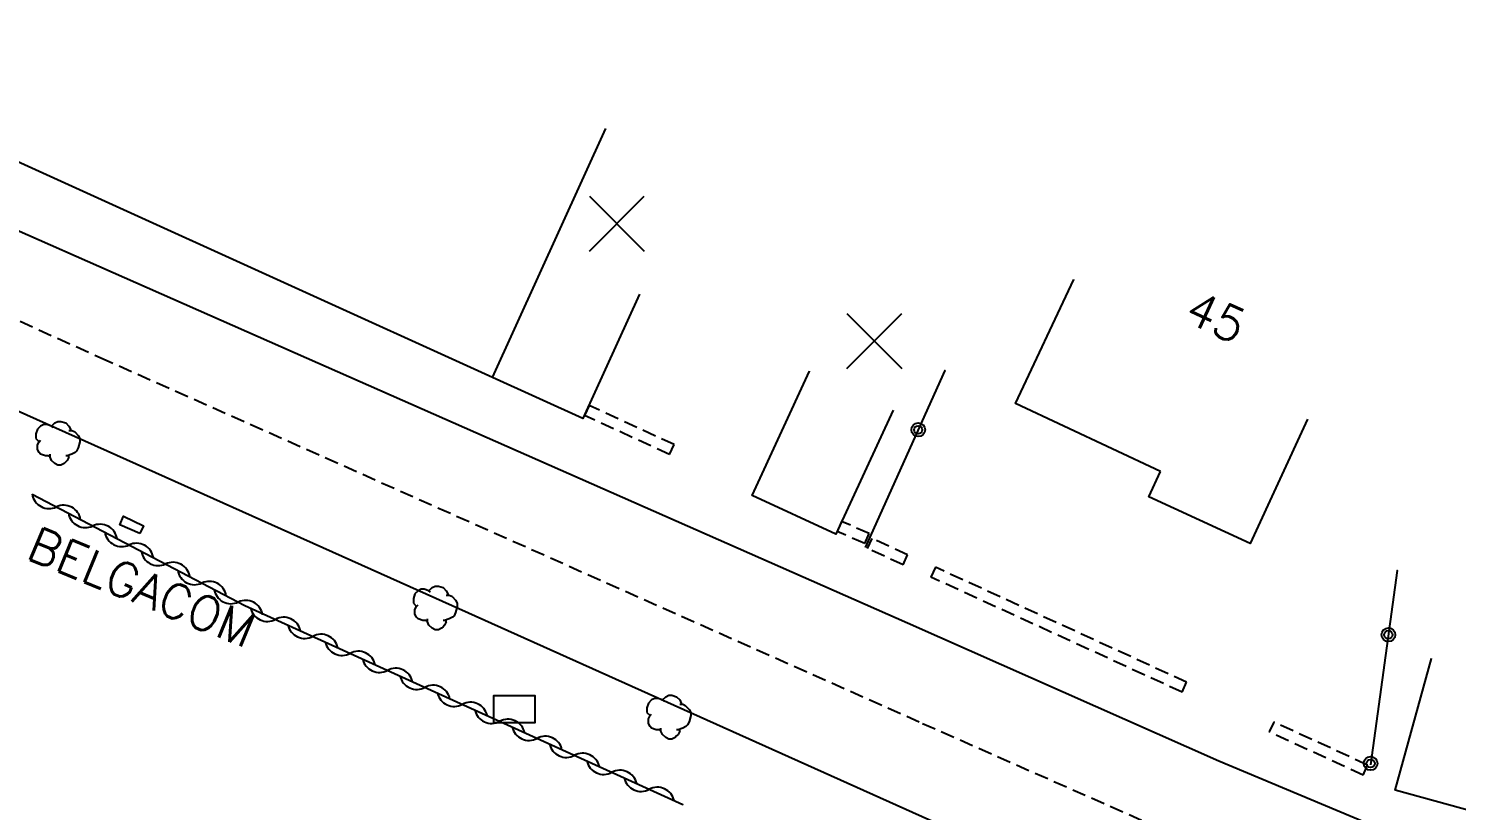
# Model space of a CAD drawing. Header units: millimetres. Extents: x 134000 to 135000, y 131000 to 132000.
# Drawn here: x 134339.3 to 134391.4, y 131317.4 to 131346 of the extents above; entities that cross this region are included whole.
import ezdxf
from ezdxf.enums import TextEntityAlignment as Align

# ---------------------------------------------------------------- set-up
doc = ezdxf.new("R2010")
doc.units = ezdxf.units.MM
doc.linetypes.add('DASHED', pattern=[0.75, 0.5, -0.25])
doc.layers.get('0').update_dxf_attribs({"linetype": 'CONTINUOUS'})
for name, color, linetype in [('W0001', 6, 'DASHED'), ('W0008', 7, 'CONTINUOUS'), ('W0100', 7, 'CONTINUOUS'), ('W0112', 1, 'DASHED'), ('W0300', 7, 'CONTINUOUS'), ('W0310', 3, 'CONTINUOUS'), ('W0322', 7, 'CONTINUOUS'), ('W0984', 7, 'CONTINUOUS'), ('W0991', 7, 'CONTINUOUS'), ('W1102', 7, 'CONTINUOUS'), ('W1471', 7, 'CONTINUOUS')]:
    doc.layers.add(name, color=color, linetype=linetype)
doc.styles.get("Standard").update_dxf_attribs({"font": 'romans.shx', "width": 0.85})

# ---------------------------------------------------------------- blocks, each defined once
blk = doc.blocks.new('t991o')
at = {"color": 0, "linetype": 'Continuous'}
for p, q in [((-1, 1), (1, -1)), ((-1, -1), (1, 1))]:
    blk.add_line(p, q, dxfattribs=at)
blk = doc.blocks.new('T300')
for p, q in [((-0.686, 0.629), (-0.8, 0.514)), ((-0.571, 0.686), (-0.686, 0.629)), ((-0.457, 0.686), (-0.571, 0.686)), ((-0.286, 0.629), (-0.457, 0.686)), ((-0.286, 0.629), (-0.171, 0.743)), ((-0.229, 0.571), (-0.286, 0.629)), ((-0.171, 0.743), (-0.057, 0.8)), ((-0.057, 0.8), (0.057, 0.8)), ((0.057, 0.8), (0.229, 0.743)), ((0.229, 0.743), (0.343, 0.629)), ((0.343, 0.629), (0.4, 0.514)), ((-0.8, 0.514), (-0.857, 0.343)), ((-0.857, 0.343), (-0.857, 0.171)), ((-0.857, 0.171), (-0.743, 0.057)), ((-0.8, -0.057), (-0.743, 0.057)), ((-0.743, 0.057), (-0.686, 0.114)), ((0.457, 0.457), (0.343, 0.457)), ((0.4, 0.514), (0.4, 0.457)), ((0.571, 0.4), (0.457, 0.457)), ((0.571, 0.4), (0.686, 0.286)), ((0.686, 0.286), (0.743, 0.171)), ((0.743, 0.057), (0.686, -0.171)), ((0.743, 0.171), (0.743, 0.057)), ((-0.8, -0.171), (-0.8, -0.057)), ((-0.8, -0.229), (-0.8, -0.171)), ((-0.743, -0.343), (-0.8, -0.229)), ((-0.686, -0.4), (-0.743, -0.343)), ((-0.514, -0.457), (-0.686, -0.4)), ((-0.4, -0.457), (-0.514, -0.457)), ((-0.4, -0.457), (-0.343, -0.457)), ((-0.343, -0.457), (-0.343, -0.4)), ((-0.343, -0.514), (-0.343, -0.457)), ((-0.286, -0.629), (-0.343, -0.514)), ((0.286, -0.457), (0.229, -0.457)), ((0.457, -0.4), (0.286, -0.457)), ((0.343, -0.514), (0.286, -0.629)), ((0.343, -0.514), (0.343, -0.457)), ((0.571, -0.343), (0.457, -0.4)), ((0.629, -0.286), (0.571, -0.343)), ((0.686, -0.171), (0.629, -0.286)), ((-0.171, -0.743), (-0.286, -0.629)), ((-0.057, -0.8), (-0.171, -0.743)), ((0.057, -0.8), (-0.057, -0.8)), ((0.171, -0.743), (0.057, -0.8)), ((0.229, -0.686), (0.171, -0.743)), ((0.286, -0.629), (0.229, -0.686))]:
    blk.add_line(p, q)
blk = doc.blocks.new('T1471')
at = {"color": 0, "linetype": 'Continuous', "flags": 128}
blk.add_lwpolyline([(-0.75, -0.5), (-0.75, 0.5), (0.75, 0.5), (0.75, -0.5), (-0.75, -0.5)], dxfattribs=at)
blk = doc.blocks.new('t322o')
at = {"color": 0, "linetype": 'Continuous'}
for radius in [0.25, 0.15]:
    blk.add_circle((0, 0), radius, dxfattribs=at)
blk = doc.blocks.new('t310o')
at = {"color": 0, "linetype": 'Continuous'}
for centre, start, end in [((-0.5, 0.375), 216.8699, 323.1304), ((0.5, -0.375), 36.8699, 143.1303)]:
    blk.add_arc(centre, 0.625, start, end, dxfattribs=at)

msp = doc.modelspace()

# ---------------------------------------------------------------- linework, layer by layer
at = {"layer": 'W0001'}
msp.add_lwpolyline([(134310.323, 131359.694), (134326.292, 131341.759), (134329.372, 131339.643), (134341.874, 131333.998), (134371.916, 131320.626), (134385.162, 131314.772), (134390.852, 131312.726), (134395.305, 131311.48), (134406.35, 131308.7), (134417.4, 131307.136), (134419.922, 131306.616), (134431.888, 131304.135), (134440.654, 131302.307), (134446.186, 131301.066), (134450.364, 131299.801), (134456.098, 131297.71), (134475.79, 131289.882), (134477.636, 131288.182)], dxfattribs=at)
at = {"layer": 'W0008'}
for points in [[(134478.924, 131291.891), (134475.242, 131293.199), (134470.147, 131295.028), (134461.242, 131298.777), (134455.686, 131301.03), (134452.557, 131302.154), (134447.996, 131303.641), (134445.053, 131304.411), (134427.02, 131308.167), (134406.781, 131312.316), (134400.113, 131313.698), (134397.77, 131314.251), (134392.396, 131315.609), (134388.06, 131317.019), (134382.746, 131319.242), (134371.37, 131324.282), (134349.412, 131333.974), (134331.632, 131341.822), (134330.282, 131342.599), (134329.567, 131343.37), (134329.08, 131344.297), (134328.776, 131345.285), (134328.742, 131345.78), (134328.825, 131346.703)], [(134396.16, 131307.794), (134390.03, 131309.609), (134388.049, 131310.249), (134384.262, 131311.683), (134376.429, 131315.176), (134353.183, 131325.619), (134338.115, 131332.372), (134325.401, 131338.067), (134322.579, 131339.159), (134320.074, 131339.725), (134317.035, 131340.202), (134313.996, 131340.347), (134311.398, 131340.348), (134310.346, 131340.295), (134310.044, 131340.266), (134305.919, 131339.648), (134301.954, 131338.667), (134290.36, 131334.821)]]:
    msp.add_lwpolyline(points, dxfattribs=at)
at = {"layer": 'W0100'}
for points in [[(134361.573, 131336.319), (134359.504, 131331.768), (134356.205, 131333.267), (134334.167, 131343.281), (134333.358, 131343.674), (134332.63, 131344.186), (134332.117, 131344.884), (134331.891, 131345.474), (134331.813, 131346.705)], [(134380.614, 131329.831), (134375.314, 131332.319), (134377.441, 131336.844), (134377.441, 131336.844), (134377.441, 131336.844), (134377.441, 131336.844), (134377.441, 131336.844), (134377.441, 131336.844), (134377.441, 131336.844), (134377.441, 131336.844), (134377.441, 131336.844), (134377.441, 131336.844), (134377.441, 131336.844), (134377.441, 131336.844), (134377.441, 131336.844), (134377.441, 131336.844), (134377.441, 131336.844), (134377.441, 131336.844), (134377.441, 131336.844), (134377.441, 131336.844), (134377.441, 131336.844), (134377.441, 131336.844), (134377.441, 131336.844), (134377.441, 131336.844), (134377.441, 131336.844), (134377.441, 131336.844), (134377.441, 131336.844), (134377.441, 131336.844), (134377.441, 131336.844), (134377.441, 131336.844), (134377.441, 131336.844), (134377.441, 131336.844), (134377.441, 131336.844), (134377.441, 131336.844), (134377.441, 131336.844), (134377.441, 131336.844), (134377.441, 131336.844), (134377.441, 131336.844), (134377.441, 131336.844), (134377.441, 131336.844), (134377.441, 131336.844), (134377.441, 131336.844), (134377.441, 131336.844), (134377.441, 131336.844), (134377.441, 131336.844), (134377.441, 131336.844), (134377.441, 131336.844), (134377.441, 131336.844), (134377.441, 131336.844), (134377.441, 131336.844), (134377.441, 131336.844), (134377.441, 131336.844), (134377.441, 131336.844), (134377.441, 131336.844), (134377.441, 131336.844), (134377.441, 131336.844), (134377.441, 131336.844), (134377.441, 131336.844), (134377.441, 131336.844), (134377.441, 131336.844), (134377.441, 131336.844), (134377.441, 131336.844), (134377.441, 131336.844), (134377.441, 131336.844), (134377.441, 131336.844), (134377.441, 131336.844), (134377.441, 131336.844), (134377.441, 131336.844), (134377.441, 131336.844), (134377.441, 131336.844), (134377.441, 131336.844), (134377.441, 131336.844), (134377.441, 131336.844), (134377.441, 131336.844), (134377.441, 131336.844), (134377.441, 131336.844), (134377.441, 131336.844), (134377.441, 131336.844), (134377.441, 131336.844), (134377.441, 131336.844), (134377.441, 131336.844), (134377.441, 131336.844), (134377.441, 131336.844), (134377.441, 131336.844), (134377.441, 131336.844), (134377.441, 131336.844), (134377.441, 131336.844), (134377.441, 131336.844), (134377.441, 131336.844), (134377.441, 131336.844), (134377.441, 131336.844), (134377.441, 131336.844), (134377.441, 131336.844), (134377.441, 131336.844), (134377.441, 131336.844), (134377.441, 131336.844), (134377.441, 131336.844), (134377.441, 131336.844), (134377.441, 131336.844), (134377.441, 131336.844), (134377.441, 131336.844), (134377.441, 131336.844), (134377.441, 131336.844), (134377.441, 131336.844), (134377.441, 131336.844), (134377.441, 131336.844), (134377.441, 131336.844), (134377.441, 131336.844), (134377.441, 131336.844), (134377.441, 131336.844), (134377.441, 131336.844), (134377.441, 131336.844), (134377.441, 131336.844), (134377.441, 131336.844), (134377.441, 131336.844), (134377.441, 131336.844), (134377.441, 131336.844), (134377.441, 131336.844), (134377.441, 131336.844)], [(134370.848, 131332.079), (134368.751, 131327.54), (134365.69, 131328.954), (134367.786, 131333.493), (134367.786, 131333.493), (134367.786, 131333.493), (134367.786, 131333.493), (134367.786, 131333.493), (134367.786, 131333.493), (134367.786, 131333.493), (134367.786, 131333.493), (134367.786, 131333.493), (134367.786, 131333.493), (134367.786, 131333.493), (134367.786, 131333.493), (134367.786, 131333.493), (134367.786, 131333.493), (134367.786, 131333.493), (134367.786, 131333.493), (134367.786, 131333.493), (134367.786, 131333.493), (134367.786, 131333.493), (134367.786, 131333.493), (134367.786, 131333.493), (134367.786, 131333.493), (134367.786, 131333.493), (134367.786, 131333.493), (134367.786, 131333.493), (134367.786, 131333.493), (134367.786, 131333.493), (134367.786, 131333.493), (134367.786, 131333.493), (134367.786, 131333.493), (134367.786, 131333.493), (134367.786, 131333.493), (134367.786, 131333.493), (134367.786, 131333.493), (134367.786, 131333.493), (134367.786, 131333.493), (134367.786, 131333.493), (134367.786, 131333.493), (134367.786, 131333.493), (134367.786, 131333.493), (134367.786, 131333.493), (134367.786, 131333.493), (134367.786, 131333.493), (134367.786, 131333.493), (134367.786, 131333.493), (134367.786, 131333.493), (134367.786, 131333.493), (134367.786, 131333.493), (134367.786, 131333.493), (134367.786, 131333.493), (134367.786, 131333.493), (134367.786, 131333.493), (134367.786, 131333.493), (134367.786, 131333.493), (134367.786, 131333.493), (134367.786, 131333.493), (134367.786, 131333.493), (134367.786, 131333.493), (134367.786, 131333.493), (134367.786, 131333.493), (134367.786, 131333.493), (134367.786, 131333.493), (134367.786, 131333.493), (134367.786, 131333.493), (134367.786, 131333.493), (134367.786, 131333.493), (134367.786, 131333.493), (134367.786, 131333.493), (134367.786, 131333.493), (134367.786, 131333.493), (134367.786, 131333.493), (134367.786, 131333.493), (134367.786, 131333.493), (134367.786, 131333.493), (134367.786, 131333.493), (134367.786, 131333.493), (134367.786, 131333.493), (134367.786, 131333.493), (134367.786, 131333.493), (134367.786, 131333.493), (134367.786, 131333.493), (134367.786, 131333.493), (134367.786, 131333.493), (134367.786, 131333.493), (134367.786, 131333.493), (134367.786, 131333.493), (134367.786, 131333.493), (134367.786, 131333.493), (134367.786, 131333.493), (134367.786, 131333.493), (134367.786, 131333.493), (134367.786, 131333.493), (134367.786, 131333.493), (134367.786, 131333.493), (134367.786, 131333.493), (134367.786, 131333.493), (134367.786, 131333.493), (134367.786, 131333.493), (134367.786, 131333.493), (134367.786, 131333.493), (134367.786, 131333.493), (134367.786, 131333.493), (134367.786, 131333.493), (134367.786, 131333.493), (134367.786, 131333.493), (134367.786, 131333.493), (134367.786, 131333.493), (134367.786, 131333.493), (134367.786, 131333.493), (134367.786, 131333.493), (134367.786, 131333.493), (134367.786, 131333.493), (134367.786, 131333.493), (134367.786, 131333.493), (134367.786, 131333.493), (134367.786, 131333.493), (134367.786, 131333.493)], [(134385.982, 131331.741), (134383.888, 131327.201), (134380.188, 131328.907), (134380.614, 131329.831)], [(134343.322, 131327.561), (134342.588, 131327.887), (134342.725, 131328.194), (134343.457, 131327.844), (134343.322, 131327.561)], [(134398.924, 131315.504), (134389.189, 131318.178), (134390.514, 131323), (134390.514, 131323), (134390.514, 131323), (134390.514, 131323), (134390.514, 131323), (134390.514, 131323), (134390.514, 131323), (134390.514, 131323), (134390.514, 131323), (134390.514, 131323), (134390.514, 131323), (134390.514, 131323), (134390.514, 131323), (134390.514, 131323), (134390.514, 131323), (134390.514, 131323), (134390.514, 131323), (134390.514, 131323), (134390.514, 131323), (134390.514, 131323), (134390.514, 131323), (134390.514, 131323), (134390.514, 131323), (134390.514, 131323), (134390.514, 131323), (134390.514, 131323), (134390.514, 131323), (134390.514, 131323), (134390.514, 131323), (134390.514, 131323), (134390.514, 131323), (134390.514, 131323), (134390.514, 131323), (134390.514, 131323), (134390.514, 131323), (134390.514, 131323), (134390.514, 131323), (134390.514, 131323), (134390.514, 131323), (134390.514, 131323), (134390.514, 131323), (134390.514, 131323), (134390.514, 131323), (134390.514, 131323), (134390.514, 131323), (134390.514, 131323), (134390.514, 131323), (134390.514, 131323), (134390.514, 131323), (134390.514, 131323), (134390.514, 131323), (134390.514, 131323), (134390.514, 131323), (134390.514, 131323), (134390.514, 131323), (134390.514, 131323), (134390.514, 131323), (134390.514, 131323), (134390.514, 131323), (134390.514, 131323), (134390.514, 131323), (134390.514, 131323), (134390.514, 131323), (134390.514, 131323), (134390.514, 131323), (134390.514, 131323), (134390.514, 131323), (134390.514, 131323), (134390.514, 131323), (134390.514, 131323), (134390.514, 131323), (134390.514, 131323), (134390.514, 131323), (134390.514, 131323), (134390.514, 131323), (134390.514, 131323), (134390.514, 131323), (134390.514, 131323), (134390.514, 131323), (134390.514, 131323), (134390.514, 131323), (134390.514, 131323), (134390.514, 131323), (134390.514, 131323), (134390.514, 131323), (134390.514, 131323), (134390.514, 131323), (134390.514, 131323), (134390.514, 131323), (134390.514, 131323), (134390.514, 131323), (134390.514, 131323), (134390.514, 131323), (134390.514, 131323), (134390.514, 131323), (134390.514, 131323), (134390.514, 131323), (134390.514, 131323), (134390.514, 131323), (134390.514, 131323), (134390.514, 131323), (134390.514, 131323), (134390.514, 131323), (134390.514, 131323), (134390.514, 131323), (134390.514, 131323), (134390.514, 131323), (134390.514, 131323), (134390.514, 131323), (134390.514, 131323), (134390.514, 131323), (134390.514, 131323), (134390.514, 131323), (134390.514, 131323), (134390.514, 131323), (134390.514, 131323)]]:
    msp.add_lwpolyline(points, dxfattribs=at)
at = {"layer": 'W0112'}
for points in [[(134362.671, 131330.452), (134362.838, 131330.815), (134359.732, 131332.246), (134359.565, 131331.883), (134359.565, 131331.883), (134359.565, 131331.883), (134359.565, 131331.883), (134359.565, 131331.883), (134359.565, 131331.883), (134359.565, 131331.883), (134359.565, 131331.883), (134359.565, 131331.883), (134359.565, 131331.883), (134359.565, 131331.883), (134359.565, 131331.883), (134359.565, 131331.883), (134359.565, 131331.883), (134359.565, 131331.883), (134359.565, 131331.883), (134359.565, 131331.883), (134359.565, 131331.883), (134359.565, 131331.883), (134359.565, 131331.883), (134359.565, 131331.883), (134359.565, 131331.883), (134359.565, 131331.883), (134359.565, 131331.883), (134359.565, 131331.883), (134359.565, 131331.883), (134359.565, 131331.883), (134359.565, 131331.883), (134359.565, 131331.883), (134359.565, 131331.883), (134359.565, 131331.883), (134359.565, 131331.883), (134359.565, 131331.883), (134359.565, 131331.883), (134359.565, 131331.883), (134359.565, 131331.883), (134359.565, 131331.883), (134359.565, 131331.883), (134359.565, 131331.883), (134359.565, 131331.883), (134359.565, 131331.883), (134359.565, 131331.883), (134359.565, 131331.883), (134359.565, 131331.883), (134359.565, 131331.883), (134359.565, 131331.883), (134359.565, 131331.883), (134359.565, 131331.883), (134359.565, 131331.883), (134359.565, 131331.883), (134359.565, 131331.883), (134359.565, 131331.883), (134359.565, 131331.883), (134359.565, 131331.883), (134359.565, 131331.883), (134359.565, 131331.883), (134359.565, 131331.883), (134359.565, 131331.883), (134359.565, 131331.883), (134359.565, 131331.883), (134359.565, 131331.883), (134359.565, 131331.883), (134359.565, 131331.883), (134359.565, 131331.883), (134359.565, 131331.883), (134359.565, 131331.883), (134359.565, 131331.883), (134359.565, 131331.883), (134359.565, 131331.883), (134359.565, 131331.883), (134359.565, 131331.883), (134359.565, 131331.883), (134359.565, 131331.883), (134359.565, 131331.883), (134359.565, 131331.883), (134359.565, 131331.883), (134359.565, 131331.883), (134359.565, 131331.883), (134359.565, 131331.883), (134359.565, 131331.883), (134359.565, 131331.883), (134359.565, 131331.883), (134359.565, 131331.883), (134359.565, 131331.883), (134359.565, 131331.883), (134359.565, 131331.883), (134359.565, 131331.883), (134359.565, 131331.883), (134359.565, 131331.883), (134359.565, 131331.883), (134359.565, 131331.883), (134359.565, 131331.883), (134359.565, 131331.883), (134359.565, 131331.883), (134359.565, 131331.883), (134359.565, 131331.883), (134359.565, 131331.883), (134359.565, 131331.883), (134359.565, 131331.883), (134359.565, 131331.883), (134359.565, 131331.883), (134359.565, 131331.883), (134359.565, 131331.883), (134359.565, 131331.883), (134359.565, 131331.883), (134359.565, 131331.883), (134359.565, 131331.883), (134359.565, 131331.883), (134359.565, 131331.883), (134359.565, 131331.883), (134359.565, 131331.883), (134359.565, 131331.883), (134359.565, 131331.883), (134359.565, 131331.883), (134359.565, 131331.883), (134359.565, 131331.883), (134359.565, 131331.883)], [(134362.671, 131330.452), (134359.565, 131331.883), (134359.565, 131331.883), (134359.565, 131331.883), (134359.565, 131331.883), (134359.565, 131331.883), (134359.565, 131331.883), (134359.565, 131331.883), (134359.565, 131331.883), (134359.565, 131331.883), (134359.565, 131331.883), (134359.565, 131331.883), (134359.565, 131331.883), (134359.565, 131331.883), (134359.565, 131331.883), (134359.565, 131331.883), (134359.565, 131331.883), (134359.565, 131331.883), (134359.565, 131331.883), (134359.565, 131331.883), (134359.565, 131331.883), (134359.565, 131331.883), (134359.565, 131331.883), (134359.565, 131331.883), (134359.565, 131331.883), (134359.565, 131331.883), (134359.565, 131331.883), (134359.565, 131331.883), (134359.565, 131331.883), (134359.565, 131331.883), (134359.565, 131331.883), (134359.565, 131331.883), (134359.565, 131331.883), (134359.565, 131331.883), (134359.565, 131331.883), (134359.565, 131331.883), (134359.565, 131331.883), (134359.565, 131331.883), (134359.565, 131331.883), (134359.565, 131331.883), (134359.565, 131331.883), (134359.565, 131331.883), (134359.565, 131331.883), (134359.565, 131331.883), (134359.565, 131331.883), (134359.565, 131331.883), (134359.565, 131331.883), (134359.565, 131331.883), (134359.565, 131331.883), (134359.565, 131331.883), (134359.565, 131331.883), (134359.565, 131331.883), (134359.565, 131331.883), (134359.565, 131331.883), (134359.565, 131331.883), (134359.565, 131331.883), (134359.565, 131331.883), (134359.565, 131331.883), (134359.565, 131331.883), (134359.565, 131331.883), (134359.565, 131331.883), (134359.565, 131331.883), (134359.565, 131331.883), (134359.565, 131331.883), (134359.565, 131331.883), (134359.565, 131331.883), (134359.565, 131331.883), (134359.565, 131331.883), (134359.565, 131331.883), (134359.565, 131331.883), (134359.565, 131331.883), (134359.565, 131331.883), (134359.565, 131331.883), (134359.565, 131331.883), (134359.565, 131331.883), (134359.565, 131331.883), (134359.565, 131331.883), (134359.565, 131331.883), (134359.565, 131331.883), (134359.565, 131331.883), (134359.565, 131331.883), (134359.565, 131331.883), (134359.565, 131331.883), (134359.565, 131331.883), (134359.565, 131331.883), (134359.565, 131331.883), (134359.565, 131331.883), (134359.565, 131331.883), (134359.565, 131331.883), (134359.565, 131331.883), (134359.565, 131331.883), (134359.565, 131331.883), (134359.565, 131331.883), (134359.565, 131331.883), (134359.565, 131331.883), (134359.565, 131331.883), (134359.565, 131331.883), (134359.565, 131331.883), (134359.565, 131331.883), (134359.565, 131331.883), (134359.565, 131331.883), (134359.565, 131331.883), (134359.565, 131331.883), (134359.565, 131331.883), (134359.565, 131331.883), (134359.565, 131331.883), (134359.565, 131331.883), (134359.565, 131331.883), (134359.565, 131331.883), (134359.565, 131331.883), (134359.565, 131331.883), (134359.565, 131331.883), (134359.565, 131331.883), (134359.565, 131331.883), (134359.565, 131331.883), (134359.565, 131331.883), (134359.565, 131331.883), (134359.565, 131331.883), (134359.565, 131331.883), (134359.565, 131331.883)], [(134369.806, 131327.198), (134369.967, 131327.564), (134368.96, 131328.006), (134368.799, 131327.64), (134368.799, 131327.64), (134368.799, 131327.64), (134368.799, 131327.64), (134368.799, 131327.64), (134368.799, 131327.64), (134368.799, 131327.64), (134368.799, 131327.64), (134368.799, 131327.64), (134368.799, 131327.64), (134368.799, 131327.64), (134368.799, 131327.64), (134368.799, 131327.64), (134368.799, 131327.64), (134368.799, 131327.64), (134368.799, 131327.64), (134368.799, 131327.64), (134368.799, 131327.64), (134368.799, 131327.64), (134368.799, 131327.64), (134368.799, 131327.64), (134368.799, 131327.64), (134368.799, 131327.64), (134368.799, 131327.64), (134368.799, 131327.64), (134368.799, 131327.64), (134368.799, 131327.64), (134368.799, 131327.64), (134368.799, 131327.64), (134368.799, 131327.64), (134368.799, 131327.64), (134368.799, 131327.64), (134368.799, 131327.64), (134368.799, 131327.64), (134368.799, 131327.64), (134368.799, 131327.64), (134368.799, 131327.64), (134368.799, 131327.64), (134368.799, 131327.64), (134368.799, 131327.64), (134368.799, 131327.64), (134368.799, 131327.64), (134368.799, 131327.64), (134368.799, 131327.64), (134368.799, 131327.64), (134368.799, 131327.64), (134368.799, 131327.64), (134368.799, 131327.64), (134368.799, 131327.64), (134368.799, 131327.64), (134368.799, 131327.64), (134368.799, 131327.64), (134368.799, 131327.64), (134368.799, 131327.64), (134368.799, 131327.64), (134368.799, 131327.64), (134368.799, 131327.64), (134368.799, 131327.64), (134368.799, 131327.64), (134368.799, 131327.64), (134368.799, 131327.64), (134368.799, 131327.64), (134368.799, 131327.64), (134368.799, 131327.64), (134368.799, 131327.64), (134368.799, 131327.64), (134368.799, 131327.64), (134368.799, 131327.64), (134368.799, 131327.64), (134368.799, 131327.64), (134368.799, 131327.64), (134368.799, 131327.64), (134368.799, 131327.64), (134368.799, 131327.64), (134368.799, 131327.64), (134368.799, 131327.64), (134368.799, 131327.64), (134368.799, 131327.64), (134368.799, 131327.64), (134368.799, 131327.64), (134368.799, 131327.64), (134368.799, 131327.64), (134368.799, 131327.64), (134368.799, 131327.64), (134368.799, 131327.64), (134368.799, 131327.64), (134368.799, 131327.64), (134368.799, 131327.64), (134368.799, 131327.64), (134368.799, 131327.64), (134368.799, 131327.64), (134368.799, 131327.64), (134368.799, 131327.64), (134368.799, 131327.64), (134368.799, 131327.64), (134368.799, 131327.64), (134368.799, 131327.64), (134368.799, 131327.64), (134368.799, 131327.64), (134368.799, 131327.64), (134368.799, 131327.64), (134368.799, 131327.64), (134368.799, 131327.64), (134368.799, 131327.64), (134368.799, 131327.64), (134368.799, 131327.64), (134368.799, 131327.64), (134368.799, 131327.64), (134368.799, 131327.64), (134368.799, 131327.64), (134368.799, 131327.64), (134368.799, 131327.64), (134368.799, 131327.64), (134368.799, 131327.64), (134368.799, 131327.64), (134368.799, 131327.64), (134368.799, 131327.64)], [(134369.806, 131327.198), (134368.799, 131327.64), (134368.799, 131327.64), (134368.799, 131327.64), (134368.799, 131327.64), (134368.799, 131327.64), (134368.799, 131327.64), (134368.799, 131327.64), (134368.799, 131327.64), (134368.799, 131327.64), (134368.799, 131327.64), (134368.799, 131327.64), (134368.799, 131327.64), (134368.799, 131327.64), (134368.799, 131327.64), (134368.799, 131327.64), (134368.799, 131327.64), (134368.799, 131327.64), (134368.799, 131327.64), (134368.799, 131327.64), (134368.799, 131327.64), (134368.799, 131327.64), (134368.799, 131327.64), (134368.799, 131327.64), (134368.799, 131327.64), (134368.799, 131327.64), (134368.799, 131327.64), (134368.799, 131327.64), (134368.799, 131327.64), (134368.799, 131327.64), (134368.799, 131327.64), (134368.799, 131327.64), (134368.799, 131327.64), (134368.799, 131327.64), (134368.799, 131327.64), (134368.799, 131327.64), (134368.799, 131327.64), (134368.799, 131327.64), (134368.799, 131327.64), (134368.799, 131327.64), (134368.799, 131327.64), (134368.799, 131327.64), (134368.799, 131327.64), (134368.799, 131327.64), (134368.799, 131327.64), (134368.799, 131327.64), (134368.799, 131327.64), (134368.799, 131327.64), (134368.799, 131327.64), (134368.799, 131327.64), (134368.799, 131327.64), (134368.799, 131327.64), (134368.799, 131327.64), (134368.799, 131327.64), (134368.799, 131327.64), (134368.799, 131327.64), (134368.799, 131327.64), (134368.799, 131327.64), (134368.799, 131327.64), (134368.799, 131327.64), (134368.799, 131327.64), (134368.799, 131327.64), (134368.799, 131327.64), (134368.799, 131327.64), (134368.799, 131327.64), (134368.799, 131327.64), (134368.799, 131327.64), (134368.799, 131327.64), (134368.799, 131327.64), (134368.799, 131327.64), (134368.799, 131327.64), (134368.799, 131327.64), (134368.799, 131327.64), (134368.799, 131327.64), (134368.799, 131327.64), (134368.799, 131327.64), (134368.799, 131327.64), (134368.799, 131327.64), (134368.799, 131327.64), (134368.799, 131327.64), (134368.799, 131327.64), (134368.799, 131327.64), (134368.799, 131327.64), (134368.799, 131327.64), (134368.799, 131327.64), (134368.799, 131327.64), (134368.799, 131327.64), (134368.799, 131327.64), (134368.799, 131327.64), (134368.799, 131327.64), (134368.799, 131327.64), (134368.799, 131327.64), (134368.799, 131327.64), (134368.799, 131327.64), (134368.799, 131327.64), (134368.799, 131327.64), (134368.799, 131327.64), (134368.799, 131327.64), (134368.799, 131327.64), (134368.799, 131327.64), (134368.799, 131327.64), (134368.799, 131327.64), (134368.799, 131327.64), (134368.799, 131327.64), (134368.799, 131327.64), (134368.799, 131327.64), (134368.799, 131327.64), (134368.799, 131327.64), (134368.799, 131327.64), (134368.799, 131327.64), (134368.799, 131327.64), (134368.799, 131327.64), (134368.799, 131327.64), (134368.799, 131327.64), (134368.799, 131327.64), (134368.799, 131327.64), (134368.799, 131327.64), (134368.799, 131327.64), (134368.799, 131327.64), (134368.799, 131327.64)], [(134371.203, 131326.424), (134371.37, 131326.788), (134370.065, 131327.386), (134369.898, 131327.022), (134369.898, 131327.022), (134369.898, 131327.022), (134369.898, 131327.022), (134369.898, 131327.022), (134369.898, 131327.022), (134369.898, 131327.022), (134369.898, 131327.022), (134369.898, 131327.022), (134369.898, 131327.022), (134369.898, 131327.022), (134369.898, 131327.022), (134369.898, 131327.022), (134369.898, 131327.022), (134369.898, 131327.022), (134369.898, 131327.022), (134369.898, 131327.022), (134369.898, 131327.022), (134369.898, 131327.022), (134369.898, 131327.022), (134369.898, 131327.022), (134369.898, 131327.022), (134369.898, 131327.022), (134369.898, 131327.022), (134369.898, 131327.022), (134369.898, 131327.022), (134369.898, 131327.022), (134369.898, 131327.022), (134369.898, 131327.022), (134369.898, 131327.022), (134369.898, 131327.022), (134369.898, 131327.022), (134369.898, 131327.022), (134369.898, 131327.022), (134369.898, 131327.022), (134369.898, 131327.022), (134369.898, 131327.022), (134369.898, 131327.022), (134369.898, 131327.022), (134369.898, 131327.022), (134369.898, 131327.022), (134369.898, 131327.022), (134369.898, 131327.022), (134369.898, 131327.022), (134369.898, 131327.022), (134369.898, 131327.022), (134369.898, 131327.022), (134369.898, 131327.022), (134369.898, 131327.022), (134369.898, 131327.022), (134369.898, 131327.022), (134369.898, 131327.022), (134369.898, 131327.022), (134369.898, 131327.022), (134369.898, 131327.022), (134369.898, 131327.022), (134369.898, 131327.022), (134369.898, 131327.022), (134369.898, 131327.022), (134369.898, 131327.022), (134369.898, 131327.022), (134369.898, 131327.022), (134369.898, 131327.022), (134369.898, 131327.022), (134369.898, 131327.022), (134369.898, 131327.022), (134369.898, 131327.022), (134369.898, 131327.022), (134369.898, 131327.022), (134369.898, 131327.022), (134369.898, 131327.022), (134369.898, 131327.022), (134369.898, 131327.022), (134369.898, 131327.022), (134369.898, 131327.022), (134369.898, 131327.022), (134369.898, 131327.022), (134369.898, 131327.022), (134369.898, 131327.022), (134369.898, 131327.022), (134369.898, 131327.022), (134369.898, 131327.022), (134369.898, 131327.022), (134369.898, 131327.022), (134369.898, 131327.022), (134369.898, 131327.022), (134369.898, 131327.022), (134369.898, 131327.022), (134369.898, 131327.022), (134369.898, 131327.022), (134369.898, 131327.022), (134369.898, 131327.022), (134369.898, 131327.022), (134369.898, 131327.022), (134369.898, 131327.022), (134369.898, 131327.022), (134369.898, 131327.022), (134369.898, 131327.022), (134369.898, 131327.022), (134369.898, 131327.022), (134369.898, 131327.022), (134369.898, 131327.022), (134369.898, 131327.022), (134369.898, 131327.022), (134369.898, 131327.022), (134369.898, 131327.022), (134369.898, 131327.022), (134369.898, 131327.022), (134369.898, 131327.022), (134369.898, 131327.022), (134369.898, 131327.022), (134369.898, 131327.022), (134369.898, 131327.022), (134369.898, 131327.022), (134369.898, 131327.022), (134369.898, 131327.022), (134369.898, 131327.022)], [(134371.203, 131326.424), (134369.898, 131327.022), (134369.898, 131327.022), (134369.898, 131327.022), (134369.898, 131327.022), (134369.898, 131327.022), (134369.898, 131327.022), (134369.898, 131327.022), (134369.898, 131327.022), (134369.898, 131327.022), (134369.898, 131327.022), (134369.898, 131327.022), (134369.898, 131327.022), (134369.898, 131327.022), (134369.898, 131327.022), (134369.898, 131327.022), (134369.898, 131327.022), (134369.898, 131327.022), (134369.898, 131327.022), (134369.898, 131327.022), (134369.898, 131327.022), (134369.898, 131327.022), (134369.898, 131327.022), (134369.898, 131327.022), (134369.898, 131327.022), (134369.898, 131327.022), (134369.898, 131327.022), (134369.898, 131327.022), (134369.898, 131327.022), (134369.898, 131327.022), (134369.898, 131327.022), (134369.898, 131327.022), (134369.898, 131327.022), (134369.898, 131327.022), (134369.898, 131327.022), (134369.898, 131327.022), (134369.898, 131327.022), (134369.898, 131327.022), (134369.898, 131327.022), (134369.898, 131327.022), (134369.898, 131327.022), (134369.898, 131327.022), (134369.898, 131327.022), (134369.898, 131327.022), (134369.898, 131327.022), (134369.898, 131327.022), (134369.898, 131327.022), (134369.898, 131327.022), (134369.898, 131327.022), (134369.898, 131327.022), (134369.898, 131327.022), (134369.898, 131327.022), (134369.898, 131327.022), (134369.898, 131327.022), (134369.898, 131327.022), (134369.898, 131327.022), (134369.898, 131327.022), (134369.898, 131327.022), (134369.898, 131327.022), (134369.898, 131327.022), (134369.898, 131327.022), (134369.898, 131327.022), (134369.898, 131327.022), (134369.898, 131327.022), (134369.898, 131327.022), (134369.898, 131327.022), (134369.898, 131327.022), (134369.898, 131327.022), (134369.898, 131327.022), (134369.898, 131327.022), (134369.898, 131327.022), (134369.898, 131327.022), (134369.898, 131327.022), (134369.898, 131327.022), (134369.898, 131327.022), (134369.898, 131327.022), (134369.898, 131327.022), (134369.898, 131327.022), (134369.898, 131327.022), (134369.898, 131327.022), (134369.898, 131327.022), (134369.898, 131327.022), (134369.898, 131327.022), (134369.898, 131327.022), (134369.898, 131327.022), (134369.898, 131327.022), (134369.898, 131327.022), (134369.898, 131327.022), (134369.898, 131327.022), (134369.898, 131327.022), (134369.898, 131327.022), (134369.898, 131327.022), (134369.898, 131327.022), (134369.898, 131327.022), (134369.898, 131327.022), (134369.898, 131327.022), (134369.898, 131327.022), (134369.898, 131327.022), (134369.898, 131327.022), (134369.898, 131327.022), (134369.898, 131327.022), (134369.898, 131327.022), (134369.898, 131327.022), (134369.898, 131327.022), (134369.898, 131327.022), (134369.898, 131327.022), (134369.898, 131327.022), (134369.898, 131327.022), (134369.898, 131327.022), (134369.898, 131327.022), (134369.898, 131327.022), (134369.898, 131327.022), (134369.898, 131327.022), (134369.898, 131327.022), (134369.898, 131327.022), (134369.898, 131327.022), (134369.898, 131327.022), (134369.898, 131327.022), (134369.898, 131327.022), (134369.898, 131327.022)], [(134381.399, 131321.765), (134381.566, 131322.128), (134372.386, 131326.334), (134372.22, 131325.971), (134372.22, 131325.971), (134372.22, 131325.971), (134372.22, 131325.971), (134372.22, 131325.971), (134372.22, 131325.971), (134372.22, 131325.971), (134372.22, 131325.971), (134372.22, 131325.971), (134372.22, 131325.971), (134372.22, 131325.971), (134372.22, 131325.971), (134372.22, 131325.971), (134372.22, 131325.971), (134372.22, 131325.971), (134372.22, 131325.971), (134372.22, 131325.971), (134372.22, 131325.971), (134372.22, 131325.971), (134372.22, 131325.971), (134372.22, 131325.971), (134372.22, 131325.971), (134372.22, 131325.971), (134372.22, 131325.971), (134372.22, 131325.971), (134372.22, 131325.971), (134372.22, 131325.971), (134372.22, 131325.971), (134372.22, 131325.971), (134372.22, 131325.971), (134372.22, 131325.971), (134372.22, 131325.971), (134372.22, 131325.971), (134372.22, 131325.971), (134372.22, 131325.971), (134372.22, 131325.971), (134372.22, 131325.971), (134372.22, 131325.971), (134372.22, 131325.971), (134372.22, 131325.971), (134372.22, 131325.971), (134372.22, 131325.971), (134372.22, 131325.971), (134372.22, 131325.971), (134372.22, 131325.971), (134372.22, 131325.971), (134372.22, 131325.971), (134372.22, 131325.971), (134372.22, 131325.971), (134372.22, 131325.971), (134372.22, 131325.971), (134372.22, 131325.971), (134372.22, 131325.971), (134372.22, 131325.971), (134372.22, 131325.971), (134372.22, 131325.971), (134372.22, 131325.971), (134372.22, 131325.971), (134372.22, 131325.971), (134372.22, 131325.971), (134372.22, 131325.971), (134372.22, 131325.971), (134372.22, 131325.971), (134372.22, 131325.971), (134372.22, 131325.971), (134372.22, 131325.971), (134372.22, 131325.971), (134372.22, 131325.971), (134372.22, 131325.971), (134372.22, 131325.971), (134372.22, 131325.971), (134372.22, 131325.971), (134372.22, 131325.971), (134372.22, 131325.971), (134372.22, 131325.971), (134372.22, 131325.971), (134372.22, 131325.971), (134372.22, 131325.971), (134372.22, 131325.971), (134372.22, 131325.971), (134372.22, 131325.971), (134372.22, 131325.971), (134372.22, 131325.971), (134372.22, 131325.971), (134372.22, 131325.971), (134372.22, 131325.971), (134372.22, 131325.971), (134372.22, 131325.971), (134372.22, 131325.971), (134372.22, 131325.971), (134372.22, 131325.971), (134372.22, 131325.971), (134372.22, 131325.971), (134372.22, 131325.971), (134372.22, 131325.971), (134372.22, 131325.971), (134372.22, 131325.971), (134372.22, 131325.971), (134372.22, 131325.971), (134372.22, 131325.971), (134372.22, 131325.971), (134372.22, 131325.971), (134372.22, 131325.971), (134372.22, 131325.971), (134372.22, 131325.971), (134372.22, 131325.971), (134372.22, 131325.971), (134372.22, 131325.971), (134372.22, 131325.971), (134372.22, 131325.971), (134372.22, 131325.971), (134372.22, 131325.971), (134372.22, 131325.971), (134372.22, 131325.971), (134372.22, 131325.971), (134372.22, 131325.971), (134372.22, 131325.971)], [(134381.399, 131321.765), (134372.22, 131325.971), (134372.22, 131325.971), (134372.22, 131325.971), (134372.22, 131325.971), (134372.22, 131325.971), (134372.22, 131325.971), (134372.22, 131325.971), (134372.22, 131325.971), (134372.22, 131325.971), (134372.22, 131325.971), (134372.22, 131325.971), (134372.22, 131325.971), (134372.22, 131325.971), (134372.22, 131325.971), (134372.22, 131325.971), (134372.22, 131325.971), (134372.22, 131325.971), (134372.22, 131325.971), (134372.22, 131325.971), (134372.22, 131325.971), (134372.22, 131325.971), (134372.22, 131325.971), (134372.22, 131325.971), (134372.22, 131325.971), (134372.22, 131325.971), (134372.22, 131325.971), (134372.22, 131325.971), (134372.22, 131325.971), (134372.22, 131325.971), (134372.22, 131325.971), (134372.22, 131325.971), (134372.22, 131325.971), (134372.22, 131325.971), (134372.22, 131325.971), (134372.22, 131325.971), (134372.22, 131325.971), (134372.22, 131325.971), (134372.22, 131325.971), (134372.22, 131325.971), (134372.22, 131325.971), (134372.22, 131325.971), (134372.22, 131325.971), (134372.22, 131325.971), (134372.22, 131325.971), (134372.22, 131325.971), (134372.22, 131325.971), (134372.22, 131325.971), (134372.22, 131325.971), (134372.22, 131325.971), (134372.22, 131325.971), (134372.22, 131325.971), (134372.22, 131325.971), (134372.22, 131325.971), (134372.22, 131325.971), (134372.22, 131325.971), (134372.22, 131325.971), (134372.22, 131325.971), (134372.22, 131325.971), (134372.22, 131325.971), (134372.22, 131325.971), (134372.22, 131325.971), (134372.22, 131325.971), (134372.22, 131325.971), (134372.22, 131325.971), (134372.22, 131325.971), (134372.22, 131325.971), (134372.22, 131325.971), (134372.22, 131325.971), (134372.22, 131325.971), (134372.22, 131325.971), (134372.22, 131325.971), (134372.22, 131325.971), (134372.22, 131325.971), (134372.22, 131325.971), (134372.22, 131325.971), (134372.22, 131325.971), (134372.22, 131325.971), (134372.22, 131325.971), (134372.22, 131325.971), (134372.22, 131325.971), (134372.22, 131325.971), (134372.22, 131325.971), (134372.22, 131325.971), (134372.22, 131325.971), (134372.22, 131325.971), (134372.22, 131325.971), (134372.22, 131325.971), (134372.22, 131325.971), (134372.22, 131325.971), (134372.22, 131325.971), (134372.22, 131325.971), (134372.22, 131325.971), (134372.22, 131325.971), (134372.22, 131325.971), (134372.22, 131325.971), (134372.22, 131325.971), (134372.22, 131325.971), (134372.22, 131325.971), (134372.22, 131325.971), (134372.22, 131325.971), (134372.22, 131325.971), (134372.22, 131325.971), (134372.22, 131325.971), (134372.22, 131325.971), (134372.22, 131325.971), (134372.22, 131325.971), (134372.22, 131325.971), (134372.22, 131325.971), (134372.22, 131325.971), (134372.22, 131325.971), (134372.22, 131325.971), (134372.22, 131325.971), (134372.22, 131325.971), (134372.22, 131325.971), (134372.22, 131325.971), (134372.22, 131325.971), (134372.22, 131325.971), (134372.22, 131325.971), (134372.22, 131325.971)], [(134388.013, 131318.736), (134388.179, 131319.1), (134384.748, 131320.674), (134384.581, 131320.311), (134384.581, 131320.311), (134384.581, 131320.311), (134384.581, 131320.311), (134384.581, 131320.311), (134384.581, 131320.311), (134384.581, 131320.311), (134384.581, 131320.311), (134384.581, 131320.311), (134384.581, 131320.311), (134384.581, 131320.311), (134384.581, 131320.311), (134384.581, 131320.311), (134384.581, 131320.311), (134384.581, 131320.311), (134384.581, 131320.311), (134384.581, 131320.311), (134384.581, 131320.311), (134384.581, 131320.311), (134384.581, 131320.311), (134384.581, 131320.311), (134384.581, 131320.311), (134384.581, 131320.311), (134384.581, 131320.311), (134384.581, 131320.311), (134384.581, 131320.311), (134384.581, 131320.311), (134384.581, 131320.311), (134384.581, 131320.311), (134384.581, 131320.311), (134384.581, 131320.311), (134384.581, 131320.311), (134384.581, 131320.311), (134384.581, 131320.311), (134384.581, 131320.311), (134384.581, 131320.311), (134384.581, 131320.311), (134384.581, 131320.311), (134384.581, 131320.311), (134384.581, 131320.311), (134384.581, 131320.311), (134384.581, 131320.311), (134384.581, 131320.311), (134384.581, 131320.311), (134384.581, 131320.311), (134384.581, 131320.311), (134384.581, 131320.311), (134384.581, 131320.311), (134384.581, 131320.311), (134384.581, 131320.311), (134384.581, 131320.311), (134384.581, 131320.311), (134384.581, 131320.311), (134384.581, 131320.311), (134384.581, 131320.311), (134384.581, 131320.311), (134384.581, 131320.311), (134384.581, 131320.311), (134384.581, 131320.311), (134384.581, 131320.311), (134384.581, 131320.311), (134384.581, 131320.311), (134384.581, 131320.311), (134384.581, 131320.311), (134384.581, 131320.311), (134384.581, 131320.311), (134384.581, 131320.311), (134384.581, 131320.311), (134384.581, 131320.311), (134384.581, 131320.311), (134384.581, 131320.311), (134384.581, 131320.311), (134384.581, 131320.311), (134384.581, 131320.311), (134384.581, 131320.311), (134384.581, 131320.311), (134384.581, 131320.311), (134384.581, 131320.311), (134384.581, 131320.311), (134384.581, 131320.311), (134384.581, 131320.311), (134384.581, 131320.311), (134384.581, 131320.311), (134384.581, 131320.311), (134384.581, 131320.311), (134384.581, 131320.311), (134384.581, 131320.311), (134384.581, 131320.311), (134384.581, 131320.311), (134384.581, 131320.311), (134384.581, 131320.311), (134384.581, 131320.311), (134384.581, 131320.311), (134384.581, 131320.311), (134384.581, 131320.311), (134384.581, 131320.311), (134384.581, 131320.311), (134384.581, 131320.311), (134384.581, 131320.311), (134384.581, 131320.311), (134384.581, 131320.311), (134384.581, 131320.311), (134384.581, 131320.311), (134384.581, 131320.311), (134384.581, 131320.311), (134384.581, 131320.311), (134384.581, 131320.311), (134384.581, 131320.311), (134384.581, 131320.311), (134384.581, 131320.311), (134384.581, 131320.311), (134384.581, 131320.311), (134384.581, 131320.311), (134384.581, 131320.311), (134384.581, 131320.311), (134384.581, 131320.311), (134384.581, 131320.311)], [(134388.013, 131318.736), (134384.581, 131320.311), (134384.581, 131320.311), (134384.581, 131320.311), (134384.581, 131320.311), (134384.581, 131320.311), (134384.581, 131320.311), (134384.581, 131320.311), (134384.581, 131320.311), (134384.581, 131320.311), (134384.581, 131320.311), (134384.581, 131320.311), (134384.581, 131320.311), (134384.581, 131320.311), (134384.581, 131320.311), (134384.581, 131320.311), (134384.581, 131320.311), (134384.581, 131320.311), (134384.581, 131320.311), (134384.581, 131320.311), (134384.581, 131320.311), (134384.581, 131320.311), (134384.581, 131320.311), (134384.581, 131320.311), (134384.581, 131320.311), (134384.581, 131320.311), (134384.581, 131320.311), (134384.581, 131320.311), (134384.581, 131320.311), (134384.581, 131320.311), (134384.581, 131320.311), (134384.581, 131320.311), (134384.581, 131320.311), (134384.581, 131320.311), (134384.581, 131320.311), (134384.581, 131320.311), (134384.581, 131320.311), (134384.581, 131320.311), (134384.581, 131320.311), (134384.581, 131320.311), (134384.581, 131320.311), (134384.581, 131320.311), (134384.581, 131320.311), (134384.581, 131320.311), (134384.581, 131320.311), (134384.581, 131320.311), (134384.581, 131320.311), (134384.581, 131320.311), (134384.581, 131320.311), (134384.581, 131320.311), (134384.581, 131320.311), (134384.581, 131320.311), (134384.581, 131320.311), (134384.581, 131320.311), (134384.581, 131320.311), (134384.581, 131320.311), (134384.581, 131320.311), (134384.581, 131320.311), (134384.581, 131320.311), (134384.581, 131320.311), (134384.581, 131320.311), (134384.581, 131320.311), (134384.581, 131320.311), (134384.581, 131320.311), (134384.581, 131320.311), (134384.581, 131320.311), (134384.581, 131320.311), (134384.581, 131320.311), (134384.581, 131320.311), (134384.581, 131320.311), (134384.581, 131320.311), (134384.581, 131320.311), (134384.581, 131320.311), (134384.581, 131320.311), (134384.581, 131320.311), (134384.581, 131320.311), (134384.581, 131320.311), (134384.581, 131320.311), (134384.581, 131320.311), (134384.581, 131320.311), (134384.581, 131320.311), (134384.581, 131320.311), (134384.581, 131320.311), (134384.581, 131320.311), (134384.581, 131320.311), (134384.581, 131320.311), (134384.581, 131320.311), (134384.581, 131320.311), (134384.581, 131320.311), (134384.581, 131320.311), (134384.581, 131320.311), (134384.581, 131320.311), (134384.581, 131320.311), (134384.581, 131320.311), (134384.581, 131320.311), (134384.581, 131320.311), (134384.581, 131320.311), (134384.581, 131320.311), (134384.581, 131320.311), (134384.581, 131320.311), (134384.581, 131320.311), (134384.581, 131320.311), (134384.581, 131320.311), (134384.581, 131320.311), (134384.581, 131320.311), (134384.581, 131320.311), (134384.581, 131320.311), (134384.581, 131320.311), (134384.581, 131320.311), (134384.581, 131320.311), (134384.581, 131320.311), (134384.581, 131320.311), (134384.581, 131320.311), (134384.581, 131320.311), (134384.581, 131320.311), (134384.581, 131320.311), (134384.581, 131320.311), (134384.581, 131320.311), (134384.581, 131320.311), (134384.581, 131320.311)]]:
    msp.add_lwpolyline(points, dxfattribs=at)
at = {"layer": 'W0310'}
for points in [[(134339.385, 131329.001), (134347.152, 131324.938), (134363.155, 131317.657), (134363.155, 131317.657), (134363.155, 131317.657), (134363.155, 131317.657), (134363.155, 131317.657), (134363.155, 131317.657), (134363.155, 131317.657), (134363.155, 131317.657), (134363.155, 131317.657), (134363.155, 131317.657), (134363.155, 131317.657), (134363.155, 131317.657), (134363.155, 131317.657), (134363.155, 131317.657), (134363.155, 131317.657), (134363.155, 131317.657), (134363.155, 131317.657), (134363.155, 131317.657), (134363.155, 131317.657), (134363.155, 131317.657), (134363.155, 131317.657), (134363.155, 131317.657), (134363.155, 131317.657), (134363.155, 131317.657), (134363.155, 131317.657), (134363.155, 131317.657), (134363.155, 131317.657), (134363.155, 131317.657), (134363.155, 131317.657), (134363.155, 131317.657), (134363.155, 131317.657), (134363.155, 131317.657), (134363.155, 131317.657), (134363.155, 131317.657), (134363.155, 131317.657), (134363.155, 131317.657), (134363.155, 131317.657), (134363.155, 131317.657), (134363.155, 131317.657), (134363.155, 131317.657), (134363.155, 131317.657), (134363.155, 131317.657), (134363.155, 131317.657), (134363.155, 131317.657), (134363.155, 131317.657), (134363.155, 131317.657), (134363.155, 131317.657), (134363.155, 131317.657), (134363.155, 131317.657), (134363.155, 131317.657), (134363.155, 131317.657), (134363.155, 131317.657), (134363.155, 131317.657), (134363.155, 131317.657), (134363.155, 131317.657), (134363.155, 131317.657), (134363.155, 131317.657), (134363.155, 131317.657), (134363.155, 131317.657), (134363.155, 131317.657), (134363.155, 131317.657), (134363.155, 131317.657), (134363.155, 131317.657), (134363.155, 131317.657), (134363.155, 131317.657), (134363.155, 131317.657), (134363.155, 131317.657), (134363.155, 131317.657), (134363.155, 131317.657), (134363.155, 131317.657), (134363.155, 131317.657), (134363.155, 131317.657), (134363.155, 131317.657), (134363.155, 131317.657), (134363.155, 131317.657), (134363.155, 131317.657), (134363.155, 131317.657), (134363.155, 131317.657), (134363.155, 131317.657), (134363.155, 131317.657), (134363.155, 131317.657), (134363.155, 131317.657), (134363.155, 131317.657), (134363.155, 131317.657), (134363.155, 131317.657), (134363.155, 131317.657), (134363.155, 131317.657), (134363.155, 131317.657), (134363.155, 131317.657), (134363.155, 131317.657), (134363.155, 131317.657), (134363.155, 131317.657), (134363.155, 131317.657), (134363.155, 131317.657), (134363.155, 131317.657), (134363.155, 131317.657), (134363.155, 131317.657), (134363.155, 131317.657), (134363.155, 131317.657)], [(134363.155, 131317.657), (134363.155, 131317.657), (134363.155, 131317.657), (134363.155, 131317.657), (134363.155, 131317.657), (134363.155, 131317.657), (134363.155, 131317.657), (134363.155, 131317.657), (134363.155, 131317.657), (134363.155, 131317.657), (134363.155, 131317.657), (134363.155, 131317.657), (134363.155, 131317.657), (134363.155, 131317.657), (134363.155, 131317.657), (134363.155, 131317.657), (134363.155, 131317.657), (134363.155, 131317.657), (134363.155, 131317.657), (134363.155, 131317.657)]]:
    msp.add_lwpolyline(points, dxfattribs=at)
at = {"layer": 'W0322'}
for points in [[(134372.736, 131333.52), (134372.736, 131333.52), (134372.736, 131333.52), (134372.736, 131333.52), (134372.736, 131333.52), (134372.736, 131333.52), (134372.736, 131333.52), (134372.736, 131333.52), (134372.736, 131333.52), (134372.736, 131333.52), (134372.736, 131333.52), (134372.736, 131333.52), (134372.736, 131333.52), (134372.736, 131333.52), (134372.736, 131333.52), (134372.736, 131333.52), (134372.736, 131333.52), (134372.736, 131333.52), (134372.736, 131333.52), (134369.815, 131327.057)], [(134372.736, 131333.52), (134372.736, 131333.52), (134372.736, 131333.52), (134372.736, 131333.52), (134372.736, 131333.52), (134372.736, 131333.52), (134372.736, 131333.52), (134372.736, 131333.52), (134372.736, 131333.52), (134372.736, 131333.52), (134372.736, 131333.52), (134372.736, 131333.52), (134372.736, 131333.52), (134372.736, 131333.52), (134372.736, 131333.52), (134372.736, 131333.52), (134372.736, 131333.52), (134372.736, 131333.52), (134372.736, 131333.52), (134372.736, 131333.52), (134372.736, 131333.52), (134372.736, 131333.52), (134372.736, 131333.52), (134372.736, 131333.52), (134372.736, 131333.52), (134372.736, 131333.52), (134372.736, 131333.52), (134372.736, 131333.52), (134372.736, 131333.52), (134372.736, 131333.52), (134372.736, 131333.52), (134372.736, 131333.52), (134372.736, 131333.52), (134372.736, 131333.52), (134372.736, 131333.52), (134372.736, 131333.52), (134372.736, 131333.52), (134372.736, 131333.52), (134372.736, 131333.52), (134372.736, 131333.52), (134372.736, 131333.52), (134372.736, 131333.52), (134372.736, 131333.52), (134372.736, 131333.52), (134372.736, 131333.52), (134372.736, 131333.52), (134372.736, 131333.52), (134372.736, 131333.52), (134372.736, 131333.52), (134372.736, 131333.52), (134372.736, 131333.52), (134372.736, 131333.52), (134372.736, 131333.52), (134372.736, 131333.52), (134372.736, 131333.52), (134372.736, 131333.52), (134372.736, 131333.52), (134372.736, 131333.52), (134372.736, 131333.52), (134372.736, 131333.52), (134372.736, 131333.52), (134372.736, 131333.52), (134372.736, 131333.52), (134372.736, 131333.52), (134372.736, 131333.52), (134372.736, 131333.52), (134372.736, 131333.52), (134372.736, 131333.52), (134372.736, 131333.52), (134372.736, 131333.52), (134372.736, 131333.52), (134372.736, 131333.52), (134372.736, 131333.52), (134372.736, 131333.52), (134372.736, 131333.52), (134372.736, 131333.52), (134372.736, 131333.52), (134372.736, 131333.52), (134372.736, 131333.52), (134372.736, 131333.52), (134372.736, 131333.52), (134372.736, 131333.52), (134372.736, 131333.52), (134372.736, 131333.52), (134372.736, 131333.52), (134372.736, 131333.52), (134372.736, 131333.52), (134372.736, 131333.52), (134372.736, 131333.52), (134372.736, 131333.52), (134372.736, 131333.52), (134372.736, 131333.52), (134372.736, 131333.52), (134372.736, 131333.52), (134372.736, 131333.52), (134372.736, 131333.52), (134372.736, 131333.52), (134372.736, 131333.52), (134372.736, 131333.52), (134372.736, 131333.52), (134372.736, 131333.52)], [(134389.261, 131326.217), (134389.261, 131326.217), (134389.261, 131326.217), (134389.261, 131326.217), (134389.261, 131326.217), (134389.261, 131326.217), (134389.261, 131326.217), (134389.261, 131326.217), (134389.261, 131326.217), (134389.261, 131326.217), (134389.261, 131326.217), (134389.261, 131326.217), (134389.261, 131326.217), (134389.261, 131326.217), (134389.261, 131326.217), (134389.261, 131326.217), (134389.261, 131326.217), (134389.261, 131326.217), (134389.261, 131326.217), (134388.279, 131319.107)], [(134389.261, 131326.217), (134389.261, 131326.217), (134389.261, 131326.217), (134389.261, 131326.217), (134389.261, 131326.217), (134389.261, 131326.217), (134389.261, 131326.217), (134389.261, 131326.217), (134389.261, 131326.217), (134389.261, 131326.217), (134389.261, 131326.217), (134389.261, 131326.217), (134389.261, 131326.217), (134389.261, 131326.217), (134389.261, 131326.217), (134389.261, 131326.217), (134389.261, 131326.217), (134389.261, 131326.217), (134389.261, 131326.217), (134389.261, 131326.217), (134389.261, 131326.217), (134389.261, 131326.217), (134389.261, 131326.217), (134389.261, 131326.217), (134389.261, 131326.217), (134389.261, 131326.217), (134389.261, 131326.217), (134389.261, 131326.217), (134389.261, 131326.217), (134389.261, 131326.217), (134389.261, 131326.217), (134389.261, 131326.217), (134389.261, 131326.217), (134389.261, 131326.217), (134389.261, 131326.217), (134389.261, 131326.217), (134389.261, 131326.217), (134389.261, 131326.217), (134389.261, 131326.217), (134389.261, 131326.217), (134389.261, 131326.217), (134389.261, 131326.217), (134389.261, 131326.217), (134389.261, 131326.217), (134389.261, 131326.217), (134389.261, 131326.217), (134389.261, 131326.217), (134389.261, 131326.217), (134389.261, 131326.217), (134389.261, 131326.217), (134389.261, 131326.217), (134389.261, 131326.217), (134389.261, 131326.217), (134389.261, 131326.217), (134389.261, 131326.217), (134389.261, 131326.217), (134389.261, 131326.217), (134389.261, 131326.217), (134389.261, 131326.217), (134389.261, 131326.217), (134389.261, 131326.217), (134389.261, 131326.217), (134389.261, 131326.217), (134389.261, 131326.217), (134389.261, 131326.217), (134389.261, 131326.217), (134389.261, 131326.217), (134389.261, 131326.217), (134389.261, 131326.217), (134389.261, 131326.217), (134389.261, 131326.217), (134389.261, 131326.217), (134389.261, 131326.217), (134389.261, 131326.217), (134389.261, 131326.217), (134389.261, 131326.217), (134389.261, 131326.217), (134389.261, 131326.217), (134389.261, 131326.217), (134389.261, 131326.217), (134389.261, 131326.217), (134389.261, 131326.217), (134389.261, 131326.217), (134389.261, 131326.217), (134389.261, 131326.217), (134389.261, 131326.217), (134389.261, 131326.217), (134389.261, 131326.217), (134389.261, 131326.217), (134389.261, 131326.217), (134389.261, 131326.217), (134389.261, 131326.217), (134389.261, 131326.217), (134389.261, 131326.217), (134389.261, 131326.217), (134389.261, 131326.217), (134389.261, 131326.217), (134389.261, 131326.217), (134389.261, 131326.217), (134389.261, 131326.217), (134389.261, 131326.217)]]:
    msp.add_lwpolyline(points, dxfattribs=at)
at = {"layer": 'W1102'}
msp.add_line((134356.205, 131333.267), (134360.343, 131342.371), dxfattribs=at)

# ---------------------------------------------------------------- block references
at = {"layer": 'W0300'}
for p in [(134340.381, 131330.865), (134354.17, 131324.845), (134362.703, 131320.852)]:
    msp.add_blockref('T300', p, dxfattribs=at)
at = {"layer": 'W0310'}
for p, rotation in [((134340.271, 131328.537), 332.3854809408915), ((134341.6, 131327.842), 332.3854809408915), ((134342.929, 131327.147), 332.3854809408915), ((134344.258, 131326.452), 332.3854809408915), ((134345.588, 131325.756), 332.3854809408915), ((134346.917, 131325.061), 332.3854809408915), ((134348.276, 131324.427), 335.5356645592969), ((134349.641, 131323.806), 335.5356645592969), ((134351.006, 131323.184), 335.5356645592969), ((134352.372, 131322.563), 335.5356645592969), ((134353.737, 131321.942), 335.5356645592969), ((134355.102, 131321.321), 335.5356645592969), ((134356.468, 131320.7), 335.5356645592969), ((134357.833, 131320.078), 335.5356645592969), ((134359.198, 131319.457), 335.5356645592969), ((134360.564, 131318.836), 335.5356645592969), ((134361.929, 131318.215), 335.5356645592969)]:
    msp.add_blockref('t310o', p, dxfattribs=dict(at, rotation=rotation))
at = {"layer": 'W0322'}
for p, rotation in [((134371.758, 131331.356), 245.6791905312016), ((134388.936, 131323.864), 262.1363606956842), ((134388.286, 131319.159), 262.1363606956842)]:
    msp.add_blockref('t322o', p, dxfattribs=dict(at, rotation=rotation))
at = {"layer": 'W0991'}
for p in [(134360.751, 131338.89), (134370.156, 131334.602)]:
    msp.add_blockref('t991o', p, dxfattribs=at)
at = {"layer": 'W1471'}
msp.add_blockref('T1471', (134357.006, 131321.142), dxfattribs=at)

# ---------------------------------------------------------------- texts
at = {"layer": 'W0984'}
msp.add_text('BELGACOM', height=1.25, rotation=337.6068, dxfattribs=at).set_placement((134343.395, 131325.602), align=Align.MIDDLE)
at = {"layer": 'W0991'}
msp.add_text('45', height=1.25, rotation=335.234, dxfattribs=at).set_placement((134382.642, 131335.484), align=Align.MIDDLE)

doc.saveas('drawing.dxf')
